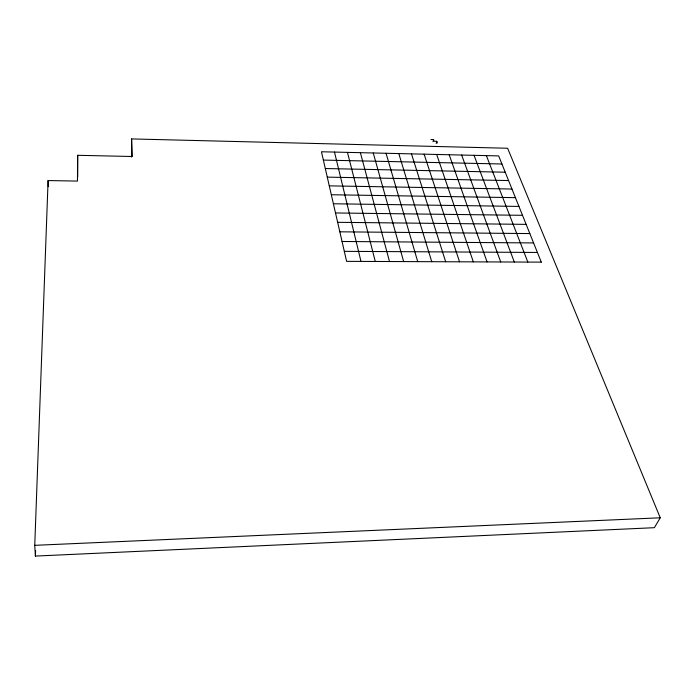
<?xml version="1.0" encoding="UTF-8"?>
<svg xmlns="http://www.w3.org/2000/svg" width="695" height="695" viewBox="0 0 695 695"><rect width="100%" height="100%" fill="white"/><g stroke="black" fill="none" stroke-linecap="round" stroke-linejoin="round"><path stroke-width="1.04" d="M131.59 138.922L132.371 156.505L77.675 155.306L77.449 181.082L48.094 180.57L34.75 545.332L35.402 556.078L654.351 527.696L660.25 517.792L507.628 148.252L131.59 138.922L131.572 157.053M77.692 177.095L77.675 155.306M35.402 556.078L35.593 550.657M433.011 141.754L433.576 139.565L430.943 139.495M436.208 143.5L436.781 141.302L434.149 141.241L433.576 139.565M34.75 545.332L660.25 517.792M344.312 251.338L537.409 252.45M342.053 241.486L533.595 242.929M339.829 231.817L529.833 233.572M337.648 222.313L526.141 224.363M335.503 212.965L522.51 215.311M333.392 203.774L518.939 206.406M331.315 194.748L515.429 197.649M327.276 177.129L508.566 180.552M329.282 185.86L511.972 189.031M325.303 168.537L505.222 172.204M323.357 160.085L501.92 163.994M486.387 155.619L527.835 262.076M474.042 155.333L514.309 262.024M461.645 155.046L500.721 261.972M449.187 154.75L487.056 261.919M436.781 141.302L437.363 142.988M436.677 154.464L473.33 261.859M424.106 154.168L459.534 261.807M411.475 153.873L445.669 261.754M398.791 153.578L431.734 261.694M386.046 153.274L417.721 261.641M373.25 152.978L403.647 261.581M360.384 152.674L389.495 261.529M347.465 152.379L375.274 261.468M334.486 152.075L360.983 261.416M48.094 180.57L48.294 186.642M541.292 262.137L346.614 261.355L321.455 151.771L498.68 155.906L541.292 262.137"/></g></svg>
